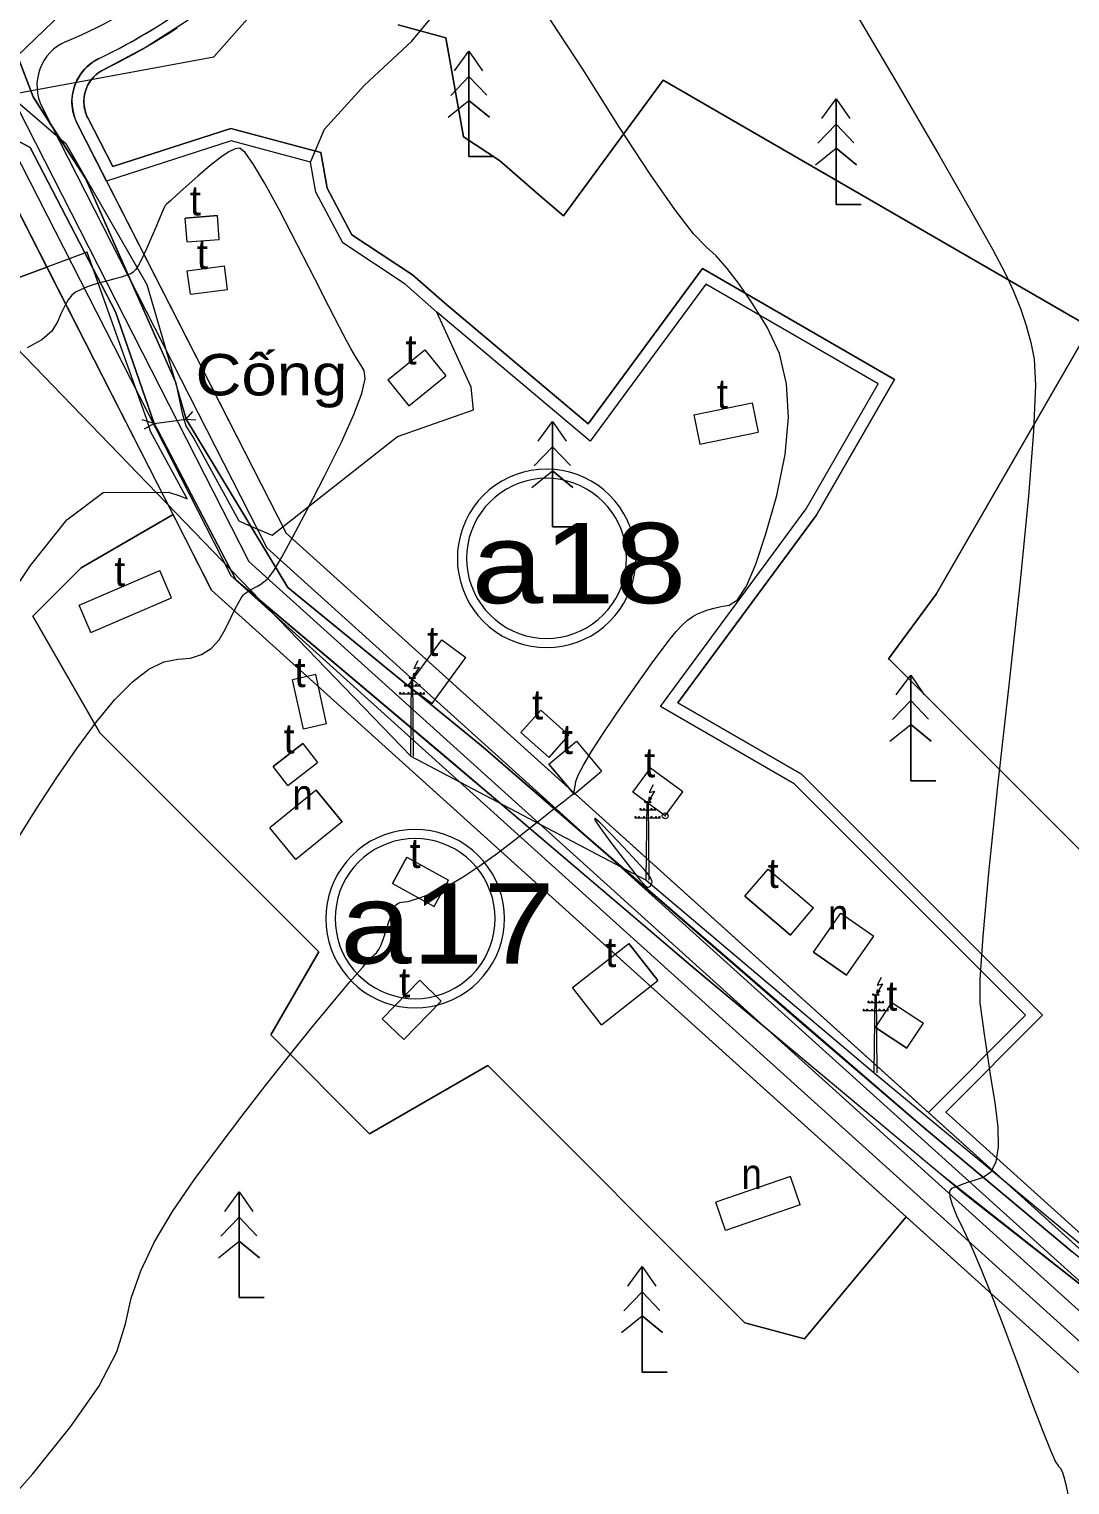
# Model space of a CAD drawing. Header units: metres. Extents: x 533049 to 537618, y 1849954 to 1852676.
# Drawn here: x 535353.8 to 535528.2, y 1850783 to 1851026.8 of the extents above; entities that cross this region are included whole.
import ezdxf

# ---------------------------------------------------------------- set-up
doc = ezdxf.new("R2010")
doc.units = ezdxf.units.M
doc.header["$LTSCALE"] = 2
doc.header["$PDMODE"] = 32
doc.header["$PDSIZE"] = 1
for name, color, linetype, lineweight in [('11', 7, 'Continuous', 13), ('13', 7, 'Continuous', 13), ('20', 7, 'Continuous', 13), ('33', 7, 'Continuous', 13), ('48', 7, 'Continuous', 13), ('50', 7, 'Continuous', 13), ('52', 7, 'Continuous', 13), ('54', 7, 'Continuous', 13), ('55', 7, 'Continuous', 13), ('57', 7, 'Continuous', 13), ('60', 7, 'Continuous', 13)]:
    doc.layers.add(name, color=color, linetype=linetype, lineweight=lineweight)

msp = doc.modelspace()

# ---------------------------------------------------------------- linework, layer by layer
at = {"layer": '11'}
for points in [[(535455.45, 1850938.16), (535455.4, 1850939.46), (535455.22, 1850940.75), (535454.94, 1850942.03), (535454.55, 1850943.27), (535454.05, 1850944.47), (535453.45, 1850945.63), (535452.75, 1850946.73), (535451.95, 1850947.77), (535451.07, 1850948.73), (535450.11, 1850949.61), (535449.08, 1850950.4), (535447.98, 1850951.1), (535446.82, 1850951.7), (535445.62, 1850952.2), (535444.37, 1850952.6), (535443.1, 1850952.88), (535441.81, 1850953.05), (535440.5, 1850953.11), (535439.2, 1850953.05), (535437.91, 1850952.88), (535436.64, 1850952.6), (535435.39, 1850952.2), (535434.19, 1850951.7), (535433.03, 1850951.1), (535431.93, 1850950.4), (535430.9, 1850949.61), (535429.93, 1850948.73), (535429.05, 1850947.77), (535428.26, 1850946.73), (535427.56, 1850945.63), (535426.96, 1850944.47), (535426.46, 1850943.27), (535426.07, 1850942.03), (535425.78, 1850940.75), (535425.61, 1850939.46), (535425.56, 1850938.16), (535425.61, 1850936.85), (535425.78, 1850935.56), (535426.07, 1850934.29), (535426.46, 1850933.04), (535426.96, 1850931.84), (535427.56, 1850930.68), (535428.26, 1850929.58), (535429.05, 1850928.55), (535429.93, 1850927.59), (535430.9, 1850926.71), (535431.93, 1850925.91), (535433.03, 1850925.21), (535434.19, 1850924.61), (535435.39, 1850924.11), (535436.64, 1850923.72), (535437.91, 1850923.44), (535439.2, 1850923.27), (535440.5, 1850923.21), (535441.81, 1850923.27), (535443.1, 1850923.44), (535444.37, 1850923.72), (535445.62, 1850924.11), (535446.82, 1850924.61), (535447.98, 1850925.21), (535449.08, 1850925.91), (535450.11, 1850926.71), (535451.07, 1850927.59), (535451.95, 1850928.55), (535452.75, 1850929.58), (535453.45, 1850930.68), (535454.05, 1850931.84), (535454.55, 1850933.04), (535454.94, 1850934.29), (535455.22, 1850935.56), (535455.4, 1850936.85)], [(535453.91, 1850938.16), (535453.85, 1850939.33), (535453.7, 1850940.48), (535453.45, 1850941.63), (535453.1, 1850942.74), (535452.65, 1850943.82), (535452.11, 1850944.86), (535451.48, 1850945.84), (535450.77, 1850946.77), (535449.98, 1850947.63), (535449.12, 1850948.42), (535448.19, 1850949.13), (535447.2, 1850949.76), (535446.17, 1850950.3), (535445.09, 1850950.75), (535443.97, 1850951.1), (535442.83, 1850951.35), (535441.67, 1850951.51), (535440.5, 1850951.56), (535439.34, 1850951.51), (535438.18, 1850951.35), (535437.04, 1850951.1), (535435.92, 1850950.75), (535434.84, 1850950.3), (535433.8, 1850949.76), (535432.82, 1850949.13), (535431.89, 1850948.42), (535431.03, 1850947.63), (535430.24, 1850946.77), (535429.53, 1850945.84), (535428.9, 1850944.86), (535428.36, 1850943.82), (535427.91, 1850942.74), (535427.56, 1850941.63), (535427.31, 1850940.48), (535427.15, 1850939.33), (535427.1, 1850938.16), (535427.15, 1850936.99), (535427.31, 1850935.83), (535427.56, 1850934.69), (535427.91, 1850933.57), (535428.36, 1850932.49), (535428.9, 1850931.46), (535429.53, 1850930.47), (535430.24, 1850929.54), (535431.03, 1850928.68), (535431.89, 1850927.89), (535432.82, 1850927.18), (535433.8, 1850926.55), (535434.84, 1850926.01), (535435.92, 1850925.56), (535437.04, 1850925.21), (535438.18, 1850924.96), (535439.34, 1850924.81), (535440.5, 1850924.76), (535441.67, 1850924.81), (535442.83, 1850924.96), (535443.97, 1850925.21), (535445.09, 1850925.56), (535446.17, 1850926.01), (535447.2, 1850926.55), (535448.19, 1850927.18), (535449.12, 1850927.89), (535449.98, 1850928.68), (535450.77, 1850929.54), (535451.48, 1850930.47), (535452.11, 1850931.46), (535452.65, 1850932.49), (535453.1, 1850933.57), (535453.45, 1850934.69), (535453.7, 1850935.83), (535453.85, 1850936.99)], [(535433.44, 1850877.83), (535433.38, 1850879.14), (535433.21, 1850880.43), (535432.93, 1850881.7), (535432.54, 1850882.95), (535432.04, 1850884.15), (535431.43, 1850885.31), (535430.73, 1850886.41), (535429.94, 1850887.44), (535429.06, 1850888.4), (535428.1, 1850889.28), (535427.06, 1850890.08), (535425.96, 1850890.78), (535424.81, 1850891.38), (535423.6, 1850891.88), (535422.36, 1850892.27), (535421.09, 1850892.56), (535419.79, 1850892.73), (535418.49, 1850892.78), (535417.19, 1850892.73), (535415.89, 1850892.56), (535414.62, 1850892.27), (535413.38, 1850891.88), (535412.17, 1850891.38), (535411.02, 1850890.78), (535409.92, 1850890.08), (535408.88, 1850889.28), (535407.92, 1850888.4), (535407.04, 1850887.44), (535406.24, 1850886.41), (535405.54, 1850885.31), (535404.94, 1850884.15), (535404.44, 1850882.95), (535404.05, 1850881.7), (535403.77, 1850880.43), (535403.6, 1850879.14), (535403.54, 1850877.83), (535403.6, 1850876.53), (535403.77, 1850875.24), (535404.05, 1850873.97), (535404.44, 1850872.72), (535404.94, 1850871.52), (535405.54, 1850870.36), (535406.24, 1850869.26), (535407.04, 1850868.23), (535407.92, 1850867.26), (535408.88, 1850866.38), (535409.92, 1850865.59), (535411.02, 1850864.89), (535412.17, 1850864.29), (535413.38, 1850863.79), (535414.62, 1850863.4), (535415.89, 1850863.11), (535417.19, 1850862.94), (535418.49, 1850862.89), (535419.79, 1850862.94), (535421.09, 1850863.11), (535422.36, 1850863.4), (535423.6, 1850863.79), (535424.81, 1850864.29), (535425.96, 1850864.89), (535427.06, 1850865.59), (535428.1, 1850866.38), (535429.06, 1850867.26), (535429.94, 1850868.23), (535430.73, 1850869.26), (535431.43, 1850870.36), (535432.04, 1850871.52), (535432.54, 1850872.72), (535432.93, 1850873.97), (535433.21, 1850875.24), (535433.38, 1850876.53)], [(535431.89, 1850877.83), (535431.84, 1850879), (535431.69, 1850880.16), (535431.43, 1850881.3), (535431.08, 1850882.42), (535430.63, 1850883.5), (535430.09, 1850884.53), (535429.47, 1850885.52), (535428.76, 1850886.45), (535427.97, 1850887.31), (535427.1, 1850888.1), (535426.18, 1850888.81), (535425.19, 1850889.44), (535424.15, 1850889.98), (535423.07, 1850890.43), (535421.96, 1850890.78), (535420.82, 1850891.03), (535419.66, 1850891.18), (535418.49, 1850891.24), (535417.32, 1850891.18), (535416.16, 1850891.03), (535415.02, 1850890.78), (535413.91, 1850890.43), (535412.83, 1850889.98), (535411.79, 1850889.44), (535410.8, 1850888.81), (535409.88, 1850888.1), (535409.01, 1850887.31), (535408.22, 1850886.45), (535407.51, 1850885.52), (535406.88, 1850884.53), (535406.34, 1850883.5), (535405.9, 1850882.42), (535405.54, 1850881.3), (535405.29, 1850880.16), (535405.14, 1850879), (535405.09, 1850877.83), (535405.14, 1850876.67), (535405.29, 1850875.51), (535405.54, 1850874.37), (535405.9, 1850873.25), (535406.34, 1850872.17), (535406.88, 1850871.13), (535407.51, 1850870.15), (535408.22, 1850869.22), (535409.01, 1850868.36), (535409.88, 1850867.57), (535410.8, 1850866.86), (535411.79, 1850866.23), (535412.83, 1850865.69), (535413.91, 1850865.24), (535415.02, 1850864.89), (535416.16, 1850864.64), (535417.32, 1850864.48), (535418.49, 1850864.43), (535419.66, 1850864.48), (535420.82, 1850864.64), (535421.96, 1850864.89), (535423.07, 1850865.24), (535424.15, 1850865.69), (535425.19, 1850866.23), (535426.18, 1850866.86), (535427.1, 1850867.57), (535427.97, 1850868.36), (535428.76, 1850869.22), (535429.47, 1850870.15), (535430.09, 1850871.13), (535430.63, 1850872.17), (535431.08, 1850873.25), (535431.43, 1850874.37), (535431.69, 1850875.51), (535431.84, 1850876.67)]]:
    msp.add_lwpolyline(points, close=True, dxfattribs=at)
at = {"layer": '13'}
msp.add_lwpolyline([(535345.89, 1851025.25), (535390.65, 1850937.61), (535574.15, 1850772.11), (535618.06, 1850715.59)], dxfattribs=at)
at = {"layer": '20'}
for p, q in [((535385.38, 1850995.55), (535379.99, 1850995.14)), ((535379.99, 1850995.14), (535385.38, 1850995.55)), ((535385.68, 1850991.56), (535385.38, 1850995.55)), ((535380.29, 1850991.15), (535379.99, 1850995.14)), ((535380.29, 1850991.15), (535385.68, 1850991.56)), ((535380.31, 1850986.32), (535386.54, 1850987.14)), ((535380.31, 1850986.32), (535386.54, 1850987.14)), ((535380.83, 1850982.36), (535380.31, 1850986.32)), ((535387.06, 1850983.18), (535386.54, 1850987.14)), ((535380.83, 1850982.36), (535387.06, 1850983.18)), ((535413.89, 1850968.02), (535420.1, 1850973.06)), ((535420.1, 1850973.06), (535423.62, 1850968.73)), ((535417.41, 1850963.69), (535423.62, 1850968.73)), ((535413.89, 1850968.02), (535417.41, 1850963.69)), ((535413.89, 1850968.02), (535417.41, 1850963.69)), ((535465.16, 1850962.16), (535474.94, 1850964.18)), ((535465.16, 1850962.16), (535474.94, 1850964.18)), ((535474.94, 1850964.18), (535475.95, 1850959.29)), ((535374.75, 1850960.74), (535372.78, 1850961.32)), ((535374.75, 1850960.74), (535380.15, 1850961.45)), ((535380.15, 1850961.45), (535381.77, 1850961.35)), ((535465.16, 1850962.16), (535466.18, 1850957.26)), ((535374.75, 1850960.74), (535373.09, 1850959.76)), ((535466.18, 1850957.26), (535475.95, 1850959.29)), ((535362.18, 1850930.34), (535375.74, 1850936.12)), ((535362.18, 1850930.34), (535375.74, 1850936.12)), ((535377.7, 1850931.53), (535375.74, 1850936.12)), ((535364.15, 1850925.74), (535362.18, 1850930.34)), ((535364.15, 1850925.74), (535377.7, 1850931.53)), ((535417.31, 1850916.83), (535422.94, 1850924.5)), ((535417.33, 1850916.83), (535422.94, 1850924.5)), ((535422.94, 1850924.5), (535426.98, 1850921.55)), ((535421.36, 1850913.88), (535426.98, 1850921.55)), ((535401.83, 1850918.7), (535397.92, 1850917.83)), ((535399.76, 1850909.58), (535397.92, 1850917.83)), ((535403.66, 1850910.44), (535401.83, 1850918.7)), ((535403.66, 1850910.44), (535401.83, 1850918.7)), ((535417.3, 1850916.82), (535421.35, 1850913.86)), ((535436.21, 1850909), (535439.53, 1850912.74)), ((535439.53, 1850912.74), (535444.26, 1850908.55)), ((535403.66, 1850910.44), (535399.76, 1850909.58)), ((535440.94, 1850904.81), (535436.21, 1850909)), ((535436.21, 1850909), (535440.94, 1850904.81)), ((535440.91, 1850903.7), (535445.52, 1850907.53)), ((535440.94, 1850904.81), (535444.26, 1850908.55)), ((535445.52, 1850907.53), (535449.71, 1850902.5)), ((535399.69, 1850907.16), (535394.72, 1850903.31)), ((535394.72, 1850903.31), (535399.69, 1850907.16)), ((535399.69, 1850907.16), (535402.14, 1850904)), ((535397.17, 1850900.15), (535394.72, 1850903.31)), ((535397.17, 1850900.15), (535402.14, 1850904)), ((535445.1, 1850898.66), (535440.91, 1850903.7)), ((535440.91, 1850903.7), (535445.1, 1850898.66)), ((535454.97, 1850899), (535457.92, 1850903.04)), ((535463.33, 1850899.07), (535457.92, 1850903.04)), ((535445.1, 1850898.66), (535449.71, 1850902.5)), ((535401.89, 1850899.36), (535394.17, 1850893.02)), ((535401.89, 1850899.36), (535406.25, 1850894.06)), ((535406.25, 1850894.06), (535401.89, 1850899.36)), ((535460.38, 1850895.04), (535454.97, 1850899)), ((535460.38, 1850895.04), (535463.33, 1850899.07)), ((535398.52, 1850887.71), (535394.17, 1850893.02)), ((535406.25, 1850894.06), (535398.52, 1850887.71)), ((535417.08, 1850888.1), (535414.67, 1850883.71)), ((535414.67, 1850883.71), (535417.08, 1850888.1)), ((535417.08, 1850888.1), (535424.09, 1850884.25)), ((535473.72, 1850881.57), (535477.6, 1850886.14)), ((535477.6, 1850886.14), (535485.24, 1850879.65)), ((535414.67, 1850883.71), (535421.68, 1850879.86)), ((535421.68, 1850879.86), (535424.09, 1850884.25)), ((535481.36, 1850875.08), (535473.72, 1850881.57)), ((535473.72, 1850881.57), (535481.36, 1850875.08)), ((535481.36, 1850875.08), (535485.24, 1850879.65)), ((535485.22, 1850872.21), (535489.81, 1850878.77)), ((535489.81, 1850878.77), (535495.31, 1850874.92)), ((535454.31, 1850873.68), (535459.16, 1850867.48)), ((535459.16, 1850867.48), (535454.31, 1850873.68)), ((535490.72, 1850868.37), (535495.31, 1850874.92)), ((535490.72, 1850868.37), (535485.22, 1850872.21)), ((535485.22, 1850872.21), (535490.72, 1850868.37)), ((535412.98, 1850861.06), (535419.25, 1850867.51)), ((535419.25, 1850867.51), (535415.08, 1850863.21)), ((535449.72, 1850860.08), (535459.16, 1850867.48)), ((535495.6, 1850859.6), (535498.34, 1850863.78)), ((535498.34, 1850863.78), (535503.63, 1850860.31)), ((535416.57, 1850857.58), (535412.98, 1850861.06)), ((535500.88, 1850856.13), (535495.6, 1850859.6)), ((535495.6, 1850859.6), (535500.88, 1850856.13)), ((535500.88, 1850856.13), (535503.63, 1850860.31)), ((535481.34, 1850834.67), (535468.86, 1850830.37)), ((535481.34, 1850834.67), (535468.86, 1850830.37)), ((535482.97, 1850829.94), (535481.34, 1850834.67)), ((535470.49, 1850825.64), (535468.86, 1850830.37)), ((535482.97, 1850829.94), (535470.49, 1850825.64))]:
    msp.add_line(p, q, dxfattribs=at)
for points in [[(535374.75, 1850960.74), (535380.15, 1850961.45), (535381.25, 1850962.72)], [(535449.72, 1850860.08), (535444.86, 1850866.28), (535454.31, 1850873.68)], [(535416.57, 1850857.58), (535422.84, 1850864.02), (535419.25, 1850867.51)]]:
    msp.add_lwpolyline(points, dxfattribs=at)
msp.add_point((535460.38, 1850895.04), dxfattribs=at)
at = {"layer": '33'}
for points in [[(535753.57, 1851041.56), (535681.53, 1850945.82), (535671.11, 1850877.79), (535680.26, 1850849.39), (535650.42, 1850835.16), (535602.61, 1850790.48), (535598.97, 1850795.17), (535542.22, 1850846.35), (535557.51, 1850861.65), (535497.94, 1850921.22), (535497.77, 1850921.32), (535505.76, 1850932.16), (535531.58, 1850976.88), (535460.02, 1851018.2), (535443.33, 1850995.53), (535439.07, 1850999.12), (535432.62, 1851004.76), (535426.61, 1851008.73), (535423.64, 1851025.33), (535415.63, 1851027.47)], [(535415.63, 1851027.47), (535423.64, 1851025.33), (535426.61, 1851008.73), (535432.62, 1851004.76), (535439.07, 1850999.12), (535443.33, 1850995.53), (535460.02, 1851018.2), (535531.58, 1850976.88), (535505.76, 1850932.16), (535497.77, 1850921.32), (535497.94, 1850921.22), (535557.51, 1850861.65), (535542.22, 1850846.35), (535598.97, 1850795.17), (535602.61, 1850790.48), (535650.42, 1850835.16), (535680.26, 1850849.39), (535671.11, 1850877.79), (535681.53, 1850945.82), (535753.57, 1851041.56)], [(535380.47, 1851028.26), (535373.6, 1851023.86), (535366.39, 1851020.03), (535365.93, 1851019.78), (535365.48, 1851019.49), (535365.07, 1851019.16), (535364.68, 1851018.79), (535364.33, 1851018.39), (535364.01, 1851017.96), (535363.74, 1851017.51), (535363.5, 1851017.03), (535363.31, 1851016.54), (535363.17, 1851016.03), (535363.06, 1851015.51), (535363.01, 1851014.98), (535363, 1851014.45), (535363.04, 1851013.92), (535363.13, 1851013.39), (535363.26, 1851012.88), (535363.43, 1851012.38), (535363.66, 1851011.89), (535367.82, 1851003.75), (535387.59, 1851010.14), (535402.7, 1851006.09), (535403.77, 1851000.12), (535407.88, 1850992.34), (535418.04, 1850985.63), (535423.43, 1850980.91), (535447.46, 1850960.69), (535466.61, 1850986.68), (535498.8, 1850968.1), (535485.65, 1850945.32), (535462.52, 1850913.96), (535483.2, 1850902.02), (535523.57, 1850861.65), (535507.38, 1850845.45), (535581.32, 1850778.77)], [(535581.32, 1850778.77), (535507.38, 1850845.45), (535523.57, 1850861.65), (535483.2, 1850902.02), (535462.52, 1850913.96), (535485.65, 1850945.32), (535498.8, 1850968.1), (535466.61, 1850986.68), (535447.46, 1850960.69), (535423.43, 1850980.91), (535418.04, 1850985.63), (535407.88, 1850992.34), (535403.77, 1851000.12), (535402.7, 1851006.09), (535387.59, 1851010.14), (535367.82, 1851003.75), (535363.66, 1851011.89), (535363.51, 1851012.19), (535363.39, 1851012.5), (535363.28, 1851012.81), (535363.19, 1851013.13), (535363.12, 1851013.45), (535363.06, 1851013.77), (535363.02, 1851014.1), (535363, 1851014.43), (535363, 1851014.76), (535363.02, 1851015.09), (535363.05, 1851015.42), (535363.1, 1851015.74), (535363.17, 1851016.06), (535363.26, 1851016.38), (535363.37, 1851016.69), (535363.49, 1851017), (535363.63, 1851017.3), (535363.78, 1851017.59), (535363.95, 1851017.87), (535364.14, 1851018.14), (535364.34, 1851018.41), (535364.56, 1851018.66), (535364.78, 1851018.89), (535365.02, 1851019.12), (535365.28, 1851019.33), (535365.54, 1851019.53), (535365.82, 1851019.71), (535366.1, 1851019.88), (535366.39, 1851020.03), (535367.66, 1851020.65), (535368.91, 1851021.29), (535370.16, 1851021.94), (535371.4, 1851022.61), (535372.62, 1851023.3), (535373.84, 1851024), (535375.05, 1851024.73), (535376.25, 1851025.47), (535377.43, 1851026.22), (535378.61, 1851026.99)]]:
    msp.add_lwpolyline(points, dxfattribs=at)
at = {"layer": '48'}
msp.add_lwpolyline([(535551.08, 1850782.42), (535550.47, 1850783.03), (535500.73, 1850827.89), (535483.73, 1850807.49), (535473.72, 1850810.17), (535430.66, 1850853.23), (535410.86, 1850841.8), (535394.31, 1850858.36), (535402.35, 1850872.29), (535365.68, 1850908.96), (535354.42, 1850928.47), (535362.53, 1850936.59), (535377.93, 1850945.47), (535356.78, 1850986.89), (535338.85, 1850980.25)], dxfattribs=at)
at = {"layer": '50'}
msp.add_lwpolyline([(536135.62, 1851789.73), (535515.36, 1851926.72), (535258.49, 1851965.9), (535022.43, 1852017.88), (534680.94, 1852158.74), (534430.49, 1852265.01), (534355.97, 1852086.41), (534346.15, 1851984.65), (534462.32, 1851750.84), (534498.61, 1851623.52), (534531.69, 1851526.54), (534597.01, 1851432.26), (534785.89, 1851296.54), (534919.76, 1851224.01), (534977.19, 1851164.91), (535024.77, 1851103.67), (535103, 1851049.68), (535187.68, 1851009.38), (535275.89, 1851002.01), (535384.77, 1851022.15), (535615.7, 1851282.83), (535719.73, 1851373.89), (535864.09, 1851423.05), (536000.84, 1851463.59)], dxfattribs=at)
at = {"layer": '52'}
for points in [[(535447.81, 1850957.78), (535422.13, 1850979.39), (535416.82, 1850984.04), (535406.35, 1850990.96), (535401.86, 1850999.46), (535400.96, 1851004.49), (535387.65, 1851008.06), (535366.81, 1851001.32), (535396.9, 1850942.4), (535504.48, 1850845.38), (535520.75, 1850861.65), (535498.22, 1850884.17), (535481.97, 1850900.42), (535459.59, 1850913.34), (535483.97, 1850946.42), (535496.07, 1850967.36), (535467.16, 1850984.05)], [(535384.4, 1850932.81), (535377.93, 1850945.47), (535362.53, 1850936.59), (535354.42, 1850928.47), (535365.68, 1850908.96), (535391.35, 1850883.29), (535402.35, 1850872.29), (535394.31, 1850858.36), (535410.86, 1850841.8), (535430.66, 1850853.23), (535473.72, 1850810.17), (535483.73, 1850807.49), (535500.73, 1850827.89)]]:
    msp.add_lwpolyline(points, close=True, dxfattribs=at)
msp.add_lwpolyline([(535338.85, 1850980.25), (535356.78, 1850986.89), (535348.02, 1851004.04)], dxfattribs=at)
at = {"layer": '54'}
for points in [[(535356, 1851013.69), (535393.67, 1850939.93), (535576.9, 1850774.67), (535621.03, 1850717.89)], [(535349.75, 1851009.44), (535387.62, 1850935.28), (535556.32, 1850783.13)]]:
    msp.add_lwpolyline(points, dxfattribs=at)
for centre, radius, start, end in [((535321.1, 1851116.81), 100, 292.9044, 318.6549), ((535363.13, 1851017.32), 8, 112.9044, 207.0539)]:
    msp.add_arc(centre, radius, start, end, dxfattribs=at)
at = {"layer": '55'}
for points in [[(535361.87, 1851010.98), (535396.9, 1850942.4), (535579.85, 1850777.4), (535624.18, 1850720.35)], [(535348.02, 1851004.04), (535384.4, 1850932.81), (535550.47, 1850783.03)]]:
    msp.add_lwpolyline(points, dxfattribs=at)
for centre, radius, start, end in [((535322.12, 1851111.91), 100, 295.7286, 318.6549), ((535369, 1851014.62), 8, 115.7286, 207.0539)]:
    msp.add_arc(centre, radius, start, end, dxfattribs=at)
at = {"layer": '57'}
for p, q in [((535427.51, 1851023.09), (535427.51, 1851005.42)), ((535424.45, 1851015.65), (535427.51, 1851018.85)), ((535430.49, 1851015.72), (535427.51, 1851018.85)), ((535424.03, 1851012.03), (535427.51, 1851014.81)), ((535430.92, 1851012.03), (535427.51, 1851014.81)), ((535489.01, 1851015.09), (535489.01, 1850997.42)), ((535485.95, 1851007.65), (535489.01, 1851010.85)), ((535491.99, 1851007.72), (535489.01, 1851010.85)), ((535427.51, 1851005.42), (535431.72, 1851005.42)), ((535485.53, 1851004.03), (535489.01, 1851006.81)), ((535492.42, 1851004.03), (535489.01, 1851006.81)), ((535385.38, 1850995.55), (535379.99, 1850995.14)), ((535379.99, 1850995.14), (535385.38, 1850995.55)), ((535385.68, 1850991.56), (535385.38, 1850995.55)), ((535489.01, 1850997.42), (535493.22, 1850997.42)), ((535380.29, 1850991.15), (535379.99, 1850995.14)), ((535380.29, 1850991.15), (535385.68, 1850991.56)), ((535380.31, 1850986.32), (535386.54, 1850987.14)), ((535380.31, 1850986.32), (535386.54, 1850987.14)), ((535380.83, 1850982.36), (535380.31, 1850986.32)), ((535387.06, 1850983.18), (535386.54, 1850987.14)), ((535380.83, 1850982.36), (535387.06, 1850983.18)), ((535413.89, 1850968.02), (535420.1, 1850973.06)), ((535420.1, 1850973.06), (535423.62, 1850968.73)), ((535417.41, 1850963.69), (535423.62, 1850968.73)), ((535413.89, 1850968.02), (535417.41, 1850963.69)), ((535413.89, 1850968.02), (535417.41, 1850963.69)), ((535465.16, 1850962.16), (535474.94, 1850964.18)), ((535465.16, 1850962.16), (535474.94, 1850964.18)), ((535474.94, 1850964.18), (535475.95, 1850959.29)), ((535374.75, 1850960.74), (535372.78, 1850961.32)), ((535374.75, 1850960.74), (535380.15, 1850961.45)), ((535380.15, 1850961.45), (535381.77, 1850961.35)), ((535465.16, 1850962.16), (535466.18, 1850957.26)), ((535374.75, 1850960.74), (535373.09, 1850959.76)), ((535441.51, 1850961.09), (535441.51, 1850943.42)), ((535466.18, 1850957.26), (535475.95, 1850959.29)), ((535438.45, 1850953.65), (535441.51, 1850956.85)), ((535444.49, 1850953.72), (535441.51, 1850956.85)), ((535438.03, 1850950.03), (535441.51, 1850952.81)), ((535444.92, 1850950.03), (535441.51, 1850952.81)), ((535441.51, 1850943.42), (535445.72, 1850943.42)), ((535362.18, 1850930.34), (535375.74, 1850936.12)), ((535362.18, 1850930.34), (535375.74, 1850936.12)), ((535377.7, 1850931.53), (535375.74, 1850936.12)), ((535364.15, 1850925.74), (535362.18, 1850930.34)), ((535364.15, 1850925.74), (535377.7, 1850931.53)), ((535417.31, 1850916.83), (535422.94, 1850924.5)), ((535417.33, 1850916.83), (535422.94, 1850924.5)), ((535422.94, 1850924.5), (535426.98, 1850921.55)), ((535421.36, 1850913.88), (535426.98, 1850921.55)), ((535401.83, 1850918.7), (535397.92, 1850917.83)), ((535399.76, 1850909.58), (535397.92, 1850917.83)), ((535403.66, 1850910.44), (535401.83, 1850918.7)), ((535403.66, 1850910.44), (535401.83, 1850918.7)), ((535417.47, 1850918.08), (535418.56, 1850918.08)), ((535418.16, 1850918.39), (535418.31, 1850919)), ((535501.51, 1850918.59), (535501.51, 1850900.92)), ((535415.84, 1850915.5), (535420.13, 1850915.5)), ((535416.66, 1850916.83), (535419.37, 1850916.83)), ((535417.3, 1850916.82), (535421.35, 1850913.86)), ((535436.21, 1850909), (535439.53, 1850912.74)), ((535439.53, 1850912.74), (535444.26, 1850908.55)), ((535498.45, 1850911.15), (535501.51, 1850914.35)), ((535504.49, 1850911.22), (535501.51, 1850914.35)), ((535403.66, 1850910.44), (535399.76, 1850909.58)), ((535498.03, 1850907.53), (535501.51, 1850910.31)), ((535504.92, 1850907.53), (535501.51, 1850910.31)), ((535440.94, 1850904.81), (535436.21, 1850909)), ((535436.21, 1850909), (535440.94, 1850904.81)), ((535440.91, 1850903.7), (535445.52, 1850907.53)), ((535440.94, 1850904.81), (535444.26, 1850908.55)), ((535445.52, 1850907.53), (535449.71, 1850902.5)), ((535399.69, 1850907.16), (535394.72, 1850903.31)), ((535394.72, 1850903.31), (535399.69, 1850907.16)), ((535399.69, 1850907.16), (535402.14, 1850904)), ((535483.34, 1850860.27), (535429.91, 1850906.53)), ((535397.17, 1850900.15), (535394.72, 1850903.31)), ((535397.17, 1850900.15), (535402.14, 1850904)), ((535465.02, 1850869.7), (535423.77, 1850904.75)), ((535445.1, 1850898.66), (535440.91, 1850903.7)), ((535440.91, 1850903.7), (535445.1, 1850898.66)), ((535454.97, 1850899), (535457.92, 1850903.04)), ((535463.33, 1850899.07), (535457.92, 1850903.04)), ((535445.1, 1850898.66), (535449.71, 1850902.5)), ((535501.51, 1850900.92), (535505.72, 1850900.92)), ((535401.89, 1850899.36), (535394.17, 1850893.02)), ((535401.89, 1850899.36), (535406.25, 1850894.06)), ((535406.25, 1850894.06), (535401.89, 1850899.36)), ((535460.38, 1850895.04), (535454.97, 1850899)), ((535457.61, 1850897.63), (535457.76, 1850898.24)), ((535460.38, 1850895.04), (535463.33, 1850899.07)), ((535456.1, 1850896.07), (535458.81, 1850896.07)), ((535456.91, 1850897.31), (535458, 1850897.31)), ((535398.52, 1850887.71), (535394.17, 1850893.02)), ((535406.25, 1850894.06), (535398.52, 1850887.71)), ((535455.29, 1850894.73), (535459.57, 1850894.73)), ((535417.08, 1850888.1), (535414.67, 1850883.71)), ((535414.67, 1850883.71), (535417.08, 1850888.1)), ((535417.08, 1850888.1), (535424.09, 1850884.25)), ((535473.72, 1850881.57), (535477.6, 1850886.14)), ((535477.6, 1850886.14), (535485.24, 1850879.65)), ((535414.67, 1850883.71), (535421.68, 1850879.86)), ((535421.68, 1850879.86), (535424.09, 1850884.25)), ((535481.36, 1850875.08), (535473.72, 1850881.57)), ((535473.72, 1850881.57), (535481.36, 1850875.08)), ((535481.36, 1850875.08), (535485.24, 1850879.65)), ((535485.22, 1850872.21), (535489.81, 1850878.77)), ((535489.81, 1850878.77), (535495.31, 1850874.92)), ((535454.31, 1850873.68), (535459.16, 1850867.48)), ((535459.16, 1850867.48), (535454.31, 1850873.68)), ((535490.72, 1850868.37), (535495.31, 1850874.92)), ((535490.72, 1850868.37), (535485.22, 1850872.21)), ((535485.22, 1850872.21), (535490.72, 1850868.37)), ((535412.98, 1850861.06), (535419.25, 1850867.51)), ((535419.25, 1850867.51), (535415.08, 1850863.21)), ((535449.72, 1850860.08), (535459.16, 1850867.48)), ((535494.3, 1850863.8), (535497.02, 1850863.8)), ((535495.12, 1850865.05), (535496.2, 1850865.05)), ((535495.6, 1850859.6), (535498.34, 1850863.78)), ((535495.81, 1850865.36), (535495.96, 1850865.97)), ((535498.34, 1850863.78), (535503.63, 1850860.31)), ((535493.49, 1850862.47), (535497.77, 1850862.47)), ((535416.57, 1850857.58), (535412.98, 1850861.06)), ((535500.88, 1850856.13), (535495.6, 1850859.6)), ((535495.6, 1850859.6), (535500.88, 1850856.13)), ((535500.88, 1850856.13), (535503.63, 1850860.31)), ((535528.55, 1850822.03), (535502.73, 1850843.63)), ((535481.34, 1850834.67), (535468.86, 1850830.37)), ((535481.34, 1850834.67), (535468.86, 1850830.37)), ((535482.97, 1850829.94), (535481.34, 1850834.67)), ((535389.01, 1850832.09), (535389.01, 1850814.42)), ((535470.49, 1850825.64), (535468.86, 1850830.37)), ((535482.97, 1850829.94), (535470.49, 1850825.64)), ((535558.27, 1850794.3), (535510.43, 1850831.84)), ((535385.95, 1850824.65), (535389.01, 1850827.85)), ((535391.99, 1850824.72), (535389.01, 1850827.85)), ((535385.53, 1850821.03), (535389.01, 1850823.81)), ((535392.42, 1850821.03), (535389.01, 1850823.81)), ((535456.51, 1850819.59), (535456.51, 1850801.92)), ((535453.45, 1850812.15), (535456.51, 1850815.35)), ((535459.49, 1850812.22), (535456.51, 1850815.35)), ((535389.01, 1850814.42), (535393.22, 1850814.42)), ((535453.03, 1850808.53), (535456.51, 1850811.31)), ((535459.92, 1850808.53), (535456.51, 1850811.31)), ((535456.51, 1850801.92), (535460.72, 1850801.92))]:
    msp.add_line(p, q, dxfattribs=at)
for points in [[(534435.02, 1852302.37), (534325.71, 1852049.19), (534353.83, 1851932.14), (534451.75, 1851760.49), (534494.45, 1851609.32), (534521.83, 1851454.44), (534874.05, 1851297.73), (534980, 1851227.29), (535025.24, 1851130.42), (535137.95, 1851046.53), (535351.89, 1851022.3), (535580.63, 1851242.44), (535635.17, 1851288.02), (535713.4, 1851370.26), (536002.39, 1851411.84), (536158.13, 1851571.22), (536125.74, 1851798.92), (536134.24, 1851845.92), (534499.3, 1852312.5)], [(535417.54, 1850918.08), (535417.54, 1850918.28), (535417.63, 1850918.28), (535417.63, 1850918.08)], [(535418.37, 1850918.08), (535418.37, 1850918.28), (535418.46, 1850918.28), (535418.46, 1850918.08)], [(535415.92, 1850915.49), (535415.92, 1850915.69), (535416.01, 1850915.69), (535416.01, 1850915.49)], [(535416.51, 1850915.49), (535416.51, 1850915.69), (535416.6, 1850915.69), (535416.6, 1850915.49)], [(535416.74, 1850916.83), (535416.74, 1850917.03), (535416.82, 1850917.03), (535416.82, 1850916.83)], [(535417.33, 1850916.83), (535417.33, 1850917.03), (535417.41, 1850917.03), (535417.41, 1850916.83)], [(535417.33, 1850915.49), (535417.33, 1850915.69), (535417.41, 1850915.69), (535417.41, 1850915.49)], [(535418.58, 1850916.84), (535418.58, 1850917.04), (535418.67, 1850917.04), (535418.67, 1850916.84)], [(535418.58, 1850915.51), (535418.58, 1850915.71), (535418.67, 1850915.71), (535418.67, 1850915.51)], [(535419.17, 1850916.83), (535419.17, 1850917.03), (535419.26, 1850917.03), (535419.26, 1850916.83)], [(535419.34, 1850915.51), (535419.34, 1850915.71), (535419.43, 1850915.71), (535419.43, 1850915.51)], [(535419.93, 1850915.49), (535419.93, 1850915.69), (535420.02, 1850915.69), (535420.02, 1850915.49)], [(535456.18, 1850896.07), (535456.18, 1850896.27), (535456.27, 1850896.27), (535456.27, 1850896.07)], [(535456.77, 1850896.07), (535456.77, 1850896.27), (535456.86, 1850896.27), (535456.86, 1850896.07)], [(535456.98, 1850897.32), (535456.98, 1850897.52), (535457.07, 1850897.52), (535457.07, 1850897.32)], [(535457.81, 1850897.32), (535457.81, 1850897.52), (535457.9, 1850897.52), (535457.9, 1850897.32)], [(535458.03, 1850896.08), (535458.03, 1850896.28), (535458.11, 1850896.28), (535458.11, 1850896.08)], [(535458.62, 1850896.07), (535458.62, 1850896.27), (535458.71, 1850896.27), (535458.71, 1850896.07)], [(535449.48, 1850893.88), (535448.57, 1850894.67), (535448.57, 1850894.38), (535449.47, 1850893.02), (535451.26, 1850890.58), (535453.31, 1850887.91), (535454.93, 1850885.82), (535456.15, 1850884.33), (535456.96, 1850883.42), (535457.35, 1850883.11), (535457.53, 1850883.12), (535457.7, 1850883.17), (535457.84, 1850883.26), (535457.97, 1850883.4), (535458.07, 1850883.57), (535458.15, 1850883.78), (535458.17, 1850884), (535458.14, 1850884.22), (535458.05, 1850884.45), (535457.91, 1850884.7), (535457.75, 1850884.94), (535457.6, 1850885.15), (535457.46, 1850885.35), (535457.33, 1850885.52), (535457.21, 1850885.68), (535456.88, 1850886.05), (535456.12, 1850886.86), (535454.93, 1850888.13), (535453.32, 1850889.85), (535451.28, 1850892.02)], [(535455.36, 1850894.73), (535455.36, 1850894.93), (535455.45, 1850894.93), (535455.45, 1850894.73)], [(535455.95, 1850894.73), (535455.95, 1850894.93), (535456.04, 1850894.93), (535456.04, 1850894.73)], [(535456.77, 1850894.73), (535456.77, 1850894.93), (535456.86, 1850894.93), (535456.86, 1850894.73)], [(535458.03, 1850894.74), (535458.03, 1850894.94), (535458.11, 1850894.94), (535458.11, 1850894.74)], [(535458.78, 1850894.74), (535458.78, 1850894.94), (535458.87, 1850894.94), (535458.87, 1850894.74)], [(535459.37, 1850894.73), (535459.37, 1850894.93), (535459.46, 1850894.93), (535459.46, 1850894.73)], [(535494.38, 1850863.8), (535494.38, 1850864), (535494.47, 1850864), (535494.47, 1850863.8)], [(535494.97, 1850863.8), (535494.97, 1850864), (535495.06, 1850864), (535495.06, 1850863.8)], [(535495.18, 1850865.05), (535495.18, 1850865.26), (535495.27, 1850865.26), (535495.27, 1850865.05)], [(535496.02, 1850865.05), (535496.02, 1850865.26), (535496.11, 1850865.26), (535496.11, 1850865.05)], [(535496.23, 1850863.81), (535496.23, 1850864.01), (535496.32, 1850864.01), (535496.32, 1850863.81)], [(535496.82, 1850863.8), (535496.82, 1850864), (535496.91, 1850864), (535496.91, 1850863.8)], [(535493.57, 1850862.46), (535493.57, 1850862.66), (535493.66, 1850862.66), (535493.66, 1850862.46)], [(535494.16, 1850862.46), (535494.16, 1850862.66), (535494.25, 1850862.66), (535494.25, 1850862.46)], [(535494.97, 1850862.46), (535494.97, 1850862.66), (535495.06, 1850862.66), (535495.06, 1850862.46)], [(535496.23, 1850862.48), (535496.23, 1850862.68), (535496.32, 1850862.68), (535496.32, 1850862.48)], [(535496.99, 1850862.48), (535496.99, 1850862.68), (535497.08, 1850862.68), (535497.08, 1850862.48)], [(535497.58, 1850862.46), (535497.58, 1850862.66), (535497.67, 1850862.66), (535497.67, 1850862.46)]]:
    msp.add_lwpolyline(points, close=True, dxfattribs=at)
for points in [[(535347.39, 1851044.36), (535351.89, 1851022.3), (535354.48, 1851015.4), (535363.21, 1851001.89), (535363.86, 1851000.42), (535378.41, 1850967.52), (535379.47, 1850962.48), (535380.1, 1850960.36), (535381.49, 1850958.12), (535388.93, 1850944.43), (535391.59, 1850943.29), (535394.51, 1850942.04), (535415.53, 1850958.54), (535428.24, 1850963.02), (535427.88, 1850966.81), (535422.13, 1850979.39), (535416.82, 1850984.04), (535406.35, 1850990.96), (535401.86, 1850999.46), (535400.96, 1851004.49), (535403.3, 1851010), (535410, 1851017.37), (535417.95, 1851024.76), (535423.17, 1851031.05)], [(535479.05, 1850948.69), (535480.46, 1850955.52), (535481.01, 1850961.75), (535480.68, 1850967.39), (535479.5, 1850972.43), (535477.44, 1850976.88), (535475.05, 1850980.74), (535472.82, 1850984.01), (535470.78, 1850986.7), (535468.91, 1850988.8), (535467.22, 1850990.32), (535465.11, 1850992.49), (535461.99, 1850996.55), (535457.86, 1851002.49), (535452.72, 1851010.32), (535446.58, 1851020.04), (535440.07, 1851030.02)], [(535491.61, 1851030.61), (535499.73, 1851016.81), (535506.37, 1851005.42), (535511.52, 1850996.45), (535515.19, 1850989.9), (535517.38, 1850985.77), (535518.73, 1850982.87), (535519.89, 1850979.99), (535520.85, 1850977.14), (535521.62, 1850974.32), (535522.2, 1850971.53), (535522.41, 1850967.13), (535522.09, 1850959.46), (535521.24, 1850948.54), (535519.85, 1850934.35), (535517.94, 1850916.9)], [(535197.42, 1851029.21), (535258.5, 1851014.59), (535302.43, 1851017.03), (535340.2, 1851014.33), (535353.98, 1851006.96), (535363.16, 1850989.25), (535368.27, 1850979.41), (535374.75, 1850960.74), (535375.52, 1850959.41), (535381.64, 1850947.62), (535388.53, 1850934.5), (535432.73, 1850897.14), (535454.71, 1850878.46), (535465.02, 1850869.7), (535487.72, 1850850.77), (535506.65, 1850834.99), (535532.46, 1850814.65), (535558.27, 1850794.3), (535570.44, 1850780.83), (535549.71, 1850756.9)], [(535598.06, 1850750.65), (535564.92, 1850792.35), (535546.74, 1850807.19), (535528.55, 1850822.03), (535502.73, 1850843.63), (535453.35, 1850886.28), (535429.91, 1850906.53), (535417.3, 1850916.82), (535397.17, 1850933.25), (535390.94, 1850943.56), (535380.15, 1850961.45), (535378.32, 1850967.72), (535371.14, 1850983.97), (535363.86, 1851000.42), (535363.21, 1851001.89), (535358.93, 1851008.51), (535354.48, 1851015.4), (535351.89, 1851022.3)], [(535425.09, 1851019.8), (535427.51, 1851023.09), (535429.78, 1851019.8)], [(535425.09, 1851019.8), (535427.51, 1851023.09), (535429.78, 1851019.8)], [(535431.72, 1851005.42), (535427.51, 1851005.42), (535427.51, 1851023.09)], [(535309.31, 1851021.38), (535346.24, 1851019.4), (535359.98, 1851007.61), (535373.57, 1850984.02), (535380.15, 1850961.45), (535397.17, 1850933.25)], [(535346.24, 1851019.4), (535359.98, 1851007.61), (535373.57, 1850984.02), (535380.15, 1850961.45), (535397.17, 1850933.25)], [(535424.45, 1851015.65), (535427.51, 1851018.85), (535430.49, 1851015.72)], [(535388.53, 1850934.5), (535374.75, 1850960.74), (535368.27, 1850979.41), (535353.98, 1851006.96), (535340.2, 1851014.33), (535302.43, 1851017.03)], [(535424.03, 1851012.03), (535427.51, 1851014.81), (535430.92, 1851012.03)], [(535486.59, 1851011.8), (535489.01, 1851015.09), (535491.28, 1851011.8)], [(535486.59, 1851011.8), (535489.01, 1851015.09), (535491.28, 1851011.8)], [(535493.22, 1850997.42), (535489.01, 1850997.42), (535489.01, 1851015.09)], [(535340.2, 1851014.33), (535353.98, 1851006.96), (535368.27, 1850979.41), (535374.75, 1850960.74), (535388.53, 1850934.5)], [(535485.95, 1851007.65), (535489.01, 1851010.85), (535491.99, 1851007.72)], [(535398.73, 1850990.72), (535395.76, 1850996.43), (535393.32, 1851000.9), (535391.41, 1851004.12), (535390.01, 1851006.1), (535389.13, 1851006.83), (535388.36, 1851006.72), (535387.27, 1851006.21), (535385.86, 1851005.28), (535384.14, 1851003.93), (535382.1, 1851002.17), (535380.13, 1851000.4), (535378.59, 1850999.02), (535377.49, 1850998.04), (535376.83, 1850997.44), (535376.61, 1850997.25), (535376.52, 1850997.03), (535376.25, 1850996.4), (535375.8, 1850995.33), (535375.16, 1850993.84), (535374.34, 1850991.93), (535373.5, 1850989.99), (535372.76, 1850988.44), (535372.15, 1850987.27), (535371.65, 1850986.47), (535371.28, 1850986.06), (535370.84, 1850985.82), (535370.18, 1850985.56), (535369.29, 1850985.26), (535368.16, 1850984.93), (535366.81, 1850984.58), (535365.43, 1850984.21), (535364.22, 1850983.84), (535363.18, 1850983.46), (535362.31, 1850983.08), (535361.61, 1850982.7), (535360.99, 1850982.2), (535360.38, 1850981.45), (535359.78, 1850980.46), (535359.18, 1850979.22), (535358.58, 1850977.73), (535357.63, 1850976.18), (535355.94, 1850974.75), (535353.52, 1850973.43)], [(535485.53, 1851004.03), (535489.01, 1851006.81), (535492.42, 1851004.03)], [(535351.45, 1850890.39), (535355.01, 1850896.15), (535358.47, 1850901.47), (535361.83, 1850906.34), (535365.09, 1850910.76), (535368.2, 1850914.54), (535371.12, 1850917.48), (535373.85, 1850919.58), (535376.39, 1850920.84), (535378.73, 1850921.25), (535380.85, 1850921.46), (535382.71, 1850922.07), (535384.31, 1850923.08), (535385.65, 1850924.51), (535386.74, 1850926.34), (535387.63, 1850928.2), (535388.36, 1850929.69), (535388.94, 1850930.82), (535389.38, 1850931.58), (535389.66, 1850931.99), (535389.9, 1850932.21), (535390.21, 1850932.45), (535390.59, 1850932.69), (535391.04, 1850932.94), (535391.55, 1850933.2), (535392.09, 1850933.49), (535392.62, 1850933.82), (535393.13, 1850934.2), (535393.63, 1850934.63), (535394.11, 1850935.1), (535394.87, 1850936.17), (535396.16, 1850938.38), (535398, 1850941.75), (535400.39, 1850946.26), (535403.32, 1850951.93), (535406.15, 1850957.63), (535408.23, 1850962.24), (535409.56, 1850965.78), (535410.14, 1850968.24), (535409.97, 1850969.62), (535409.44, 1850970.44), (535408.95, 1850971.21), (535408.5, 1850971.95), (535408.08, 1850972.64), (535407.7, 1850973.3), (535407.04, 1850974.5), (535405.82, 1850976.85), (535404.03, 1850980.33), (535401.66, 1850984.96), (535398.73, 1850990.72)], [(535337.33, 1850988.25), (535417.74, 1850905.02), (535457.18, 1850884.26), (535495.39, 1850851.99)], [(535349.36, 1850929.91), (535354.04, 1850936.96), (535360.13, 1850944.6), (535366.23, 1850949.16), (535377.17, 1850949.25), (535379.08, 1850948.63), (535380.32, 1850948.1), (535374.15, 1850959.41), (535373.57, 1850961.41), (535363.55, 1850989.4), (535338.85, 1850980.25)], [(535374.75, 1850960.74), (535380.15, 1850961.45), (535381.25, 1850962.72)], [(535439.09, 1850957.8), (535441.51, 1850961.09), (535443.78, 1850957.8)], [(535439.09, 1850957.8), (535441.51, 1850961.09), (535443.78, 1850957.8)], [(535445.72, 1850943.42), (535441.51, 1850943.42), (535441.51, 1850961.09)], [(535438.45, 1850953.65), (535441.51, 1850956.85), (535444.49, 1850953.72)], [(535438.03, 1850950.03), (535441.51, 1850952.81), (535444.92, 1850950.03)], [(535346.5, 1850775.98), (535354.46, 1850784.87), (535360.78, 1850792.72), (535365.48, 1850799.52), (535368.53, 1850805.28), (535369.95, 1850809.99), (535370.9, 1850814.31), (535372.52, 1850818.88), (535374.83, 1850823.71), (535377.82, 1850828.79), (535381.49, 1850834.13), (535385.48, 1850839.53), (535389.45, 1850844.77), (535393.4, 1850849.87), (535397.32, 1850854.81), (535401.21, 1850859.61), (535404.74, 1850863.88), (535407.55, 1850867.23), (535409.65, 1850869.67), (535411.03, 1850871.2), (535411.7, 1850871.82), (535412.03, 1850872.11), (535412.39, 1850872.66), (535412.78, 1850873.46), (535413.19, 1850874.52), (535413.63, 1850875.83), (535414.05, 1850877.15), (535414.41, 1850878.23), (535414.72, 1850879.06), (535414.96, 1850879.66), (535415.15, 1850880.01), (535415.34, 1850880.22), (535415.59, 1850880.39), (535415.9, 1850880.51), (535416.28, 1850880.6), (535416.71, 1850880.63), (535417.3, 1850880.72), (535418.16, 1850880.96), (535419.27, 1850881.34), (535420.65, 1850881.86), (535422.29, 1850882.52), (535424.24, 1850883.47), (535426.56, 1850884.83), (535429.24, 1850886.62), (535432.28, 1850888.81), (535435.69, 1850891.43), (535438.93, 1850893.98), (535441.46, 1850895.97), (535443.29, 1850897.4), (535444.42, 1850898.28), (535444.85, 1850898.6), (535444.92, 1850898.63), (535444.97, 1850898.66), (535445.01, 1850898.69), (535445.03, 1850898.7), (535445.04, 1850898.71), (535445.04, 1850898.72), (535445.04, 1850898.73), (535445.04, 1850898.73), (535445.04, 1850898.73), (535445.05, 1850898.73), (535445.06, 1850898.82), (535445.11, 1850899.06), (535445.18, 1850899.47), (535445.29, 1850900.04), (535445.42, 1850900.77), (535445.81, 1850901.87), (535446.68, 1850903.55), (535448.03, 1850905.81), (535449.86, 1850908.64), (535452.18, 1850912.06), (535454.58, 1850915.53), (535456.69, 1850918.52), (535458.5, 1850921.05), (535460.01, 1850923.1), (535461.22, 1850924.68), (535462.24, 1850925.92), (535463.21, 1850926.96), (535464.13, 1850927.8), (535464.98, 1850928.44), (535465.77, 1850928.89), (535466.6, 1850929.22), (535467.54, 1850929.53), (535468.6, 1850929.81), (535469.77, 1850930.07), (535471.07, 1850930.31), (535472.47, 1850931.23), (535473.97, 1850933.52), (535475.56, 1850937.2), (535477.26, 1850942.26), (535479.05, 1850948.69)], [(535465.02, 1850869.7), (535423.77, 1850904.75), (535388.53, 1850934.5)], [(535397.17, 1850933.25), (535429.91, 1850906.53), (535483.34, 1850860.27)], [(535418.93, 1850920.99), (535418.25, 1850919.7), (535419.14, 1850919.96), (535418.16, 1850918.35), (535418.72, 1850918.8)], [(535417.74, 1850905.02), (535417.9, 1850918.18), (535418.07, 1850918.18), (535418.18, 1850905.02)], [(535499.09, 1850915.3), (535501.51, 1850918.59), (535503.78, 1850915.3)], [(535499.09, 1850915.3), (535501.51, 1850918.59), (535503.78, 1850915.3)], [(535505.72, 1850900.92), (535501.51, 1850900.92), (535501.51, 1850918.59)], [(535517.94, 1850916.9), (535516, 1850899.51), (535514.54, 1850885.5), (535513.58, 1850874.88), (535513.1, 1850867.63), (535513.11, 1850863.76), (535513.41, 1850861.36), (535513.81, 1850858.48), (535514.3, 1850855.14), (535514.89, 1850851.33), (535515.57, 1850847.05), (535516.08, 1850842.94), (535516.14, 1850839.63), (535515.76, 1850837.12), (535514.92, 1850835.41), (535513.64, 1850834.51), (535512.28, 1850834.05), (535511.21, 1850833.69), (535510.43, 1850833.42), (535509.94, 1850833.25), (535509.74, 1850833.17), (535509.65, 1850833.13), (535509.46, 1850833.05), (535509.18, 1850832.94), (535508.81, 1850832.81), (535508.35, 1850832.63), (535508.02, 1850832.21), (535508.06, 1850831.32), (535508.45, 1850829.96), (535509.19, 1850828.12), (535510.29, 1850825.82), (535511.69, 1850822.87), (535513.31, 1850819.11), (535515.16, 1850814.53), (535517.24, 1850809.13), (535519.54, 1850802.92), (535521.74, 1850796.95), (535523.52, 1850792.29), (535524.87, 1850788.94), (535525.78, 1850786.89), (535526.27, 1850786.14), (535526.55, 1850785.88), (535526.85, 1850785.28), (535527.16, 1850784.35), (535527.48, 1850783.07), (535527.81, 1850781.46)], [(535498.45, 1850911.15), (535501.51, 1850914.35), (535504.49, 1850911.22)], [(535498.03, 1850907.53), (535501.51, 1850910.31), (535504.92, 1850907.53)], [(535417.74, 1850905.02), (535457.18, 1850884.26), (535495.39, 1850851.99)], [(535458.38, 1850900.23), (535457.69, 1850898.94), (535458.59, 1850899.2), (535457.61, 1850897.59), (535458.16, 1850898.03)], [(535457.18, 1850884.26), (535457.34, 1850897.42), (535457.51, 1850897.42), (535457.62, 1850884.26)], [(535449.72, 1850860.08), (535444.86, 1850866.28), (535454.31, 1850873.68)], [(535558.27, 1850794.3), (535510.43, 1850831.84), (535465.02, 1850869.7)], [(535416.57, 1850857.58), (535422.84, 1850864.02), (535419.25, 1850867.51)], [(535496.58, 1850867.96), (535495.9, 1850866.67), (535496.79, 1850866.93), (535495.81, 1850865.32), (535496.36, 1850865.77)], [(535495.39, 1850851.99), (535495.54, 1850865.15), (535495.72, 1850865.15), (535495.82, 1850851.99)], [(535483.34, 1850860.27), (535502.73, 1850843.63), (535528.55, 1850822.03)], [(535495.39, 1850851.99), (535534.05, 1850819.93), (535577.12, 1850783.12), (535600.82, 1850762.33)], [(535386.59, 1850828.8), (535389.01, 1850832.09), (535391.28, 1850828.8)], [(535386.59, 1850828.8), (535389.01, 1850832.09), (535391.28, 1850828.8)], [(535393.22, 1850814.42), (535389.01, 1850814.42), (535389.01, 1850832.09)], [(535385.95, 1850824.65), (535389.01, 1850827.85), (535391.99, 1850824.72)], [(535385.53, 1850821.03), (535389.01, 1850823.81), (535392.42, 1850821.03)], [(535454.09, 1850816.3), (535456.51, 1850819.59), (535458.78, 1850816.3)], [(535454.09, 1850816.3), (535456.51, 1850819.59), (535458.78, 1850816.3)], [(535460.72, 1850801.92), (535456.51, 1850801.92), (535456.51, 1850819.59)], [(535453.45, 1850812.15), (535456.51, 1850815.35), (535459.49, 1850812.22)], [(535453.03, 1850808.53), (535456.51, 1850811.31), (535459.92, 1850808.53)]]:
    msp.add_lwpolyline(points, dxfattribs=at)
msp.add_point((535460.38, 1850895.04), dxfattribs=at)
at = {"layer": '60'}
for points in [[(535366.81, 1851001.32), (535361.87, 1851010.98), (535361.68, 1851011.38), (535361.52, 1851011.79), (535361.37, 1851012.2), (535361.25, 1851012.63), (535361.15, 1851013.05), (535361.08, 1851013.49), (535361.03, 1851013.92), (535361, 1851014.36), (535361, 1851014.8), (535361.02, 1851015.24), (535361.07, 1851015.68), (535361.14, 1851016.11), (535361.23, 1851016.54), (535361.35, 1851016.97), (535361.49, 1851017.38), (535361.65, 1851017.79), (535361.84, 1851018.19), (535362.04, 1851018.58), (535362.27, 1851018.95), (535362.52, 1851019.32), (535362.79, 1851019.67), (535363.07, 1851020), (535363.38, 1851020.32), (535363.7, 1851020.62), (535364.04, 1851020.9), (535364.39, 1851021.16), (535364.76, 1851021.41), (535365.14, 1851021.63), (535365.53, 1851021.83), (535366.76, 1851022.44), (535367.99, 1851023.06), (535369.22, 1851023.7), (535370.43, 1851024.36), (535371.63, 1851025.04), (535372.83, 1851025.73), (535374.01, 1851026.44), (535375.19, 1851027.16)], [(535579.85, 1850777.4), (535504.48, 1850845.38), (535520.75, 1850861.65), (535481.97, 1850900.42), (535459.59, 1850913.34), (535483.97, 1850946.42), (535496.07, 1850967.36), (535467.16, 1850984.05), (535447.81, 1850957.78), (535422.13, 1850979.39), (535416.82, 1850984.04), (535406.35, 1850990.96), (535401.86, 1850999.46), (535400.96, 1851004.49), (535387.65, 1851008.06), (535366.81, 1851001.32)], [(535338.85, 1850980.25), (535356.78, 1850986.89), (535348.02, 1851004.04)], [(535550.87, 1850782.64), (535550.47, 1850783.03), (535500.73, 1850827.89), (535483.73, 1850807.49), (535473.72, 1850810.17), (535430.66, 1850853.23), (535410.86, 1850841.8), (535394.31, 1850858.36), (535402.35, 1850872.29), (535365.68, 1850908.96), (535354.42, 1850928.47), (535362.53, 1850936.59), (535377.93, 1850945.47), (535356.78, 1850986.89), (535338.85, 1850980.25)]]:
    msp.add_lwpolyline(points, dxfattribs=at)
for points in [[(535366.81, 1851001.32), (535396.9, 1850942.4), (535504.48, 1850845.38), (535520.75, 1850861.65), (535481.97, 1850900.42), (535459.59, 1850913.34), (535483.97, 1850946.42), (535496.07, 1850967.36), (535467.16, 1850984.05), (535447.81, 1850957.78), (535422.13, 1850979.39), (535416.82, 1850984.04), (535406.35, 1850990.96), (535401.86, 1850999.46), (535400.96, 1851004.49), (535387.65, 1851008.06)], [(535377.93, 1850945.47), (535362.53, 1850936.59), (535354.42, 1850928.47), (535365.68, 1850908.96), (535402.35, 1850872.29), (535394.31, 1850858.36), (535410.86, 1850841.8), (535430.66, 1850853.23), (535473.72, 1850810.17), (535483.73, 1850807.49), (535500.73, 1850827.89), (535384.4, 1850932.81)]]:
    msp.add_lwpolyline(points, close=True, dxfattribs=at)

# ---------------------------------------------------------------- texts
at = {"layer": '11', "width": 1.2}
for s, p in [('a18', (535427.94, 1850930.65)), ('a17', (535405.92, 1850870.32))]:
    msp.add_text(s, height=13.44, dxfattribs=at).set_placement(p)
at = {"layer": '20'}
for p in [(535380.74, 1850995.57), (535381.91, 1850986.58), (535416.87, 1850970.63), (535469.03, 1850963.2), (535368.1, 1850933.49), (535420.51, 1850921.82), (535398.27, 1850916.6), (535438.07, 1850911.18), (535396.46, 1850905.51), (535443.05, 1850905.4), (535456.86, 1850901.5), (535417.57, 1850886.31), (535477.54, 1850882.98), (535450.32, 1850869.73), (535415.8, 1850864.65), (535497.42, 1850862.43)]:
    msp.add_text('t', height=5, dxfattribs=at).set_placement(p)
for s, height, width, p in [('Cống', 6.922, 1.15, (535381.7, 1850965.44)), ('n', 5.08, 0.9, (535397.94, 1850896.08)), ('n', 5.08, 0.9, (535487.67, 1850876.02)), ('n', 5.08, 0.9, (535473.16, 1850832.56))]:
    msp.add_text(s, height=height, dxfattribs=dict(at, width=width)).set_placement(p)
at = {"layer": '57'}
for s, height, p in [('t', 5, (535380.74, 1850995.57)), ('t', 5, (535381.91, 1850986.58)), ('t', 5, (535416.87, 1850970.63)), ('t', 5, (535469.03, 1850963.2)), ('t', 5, (535368.1, 1850933.49)), ('t', 5, (535420.51, 1850921.82)), ('t', 5, (535398.27, 1850916.6)), ('t', 5, (535438.07, 1850911.18)), ('t', 5, (535396.46, 1850905.51)), ('t', 5, (535443.05, 1850905.4)), ('t', 5, (535456.86, 1850901.5)), ('t', 5, (535417.57, 1850886.31)), ('D', 0.01, (535445.64, 1850892.34)), ('D', 0.01, (535445.64, 1850892.34)), ('D', 0.01, (535438.26, 1850890.17)), ('D', 0.01, (535438.26, 1850890.17)), ('t', 5, (535477.54, 1850882.98)), ('t', 5, (535450.32, 1850869.73)), ('t', 5, (535415.8, 1850864.65)), ('t', 5, (535497.42, 1850862.43))]:
    msp.add_text(s, height=height, dxfattribs=at).set_placement(p)
for s, height, width, p in [('Cống', 6.922, 1.15, (535381.7, 1850965.44)), ('n', 5.08, 0.9, (535397.94, 1850896.08)), ('n', 5.08, 0.9, (535487.67, 1850876.02)), ('n', 5.08, 0.9, (535473.16, 1850832.56))]:
    msp.add_text(s, height=height, dxfattribs=dict(at, width=width)).set_placement(p)

doc.saveas('drawing.dxf')
